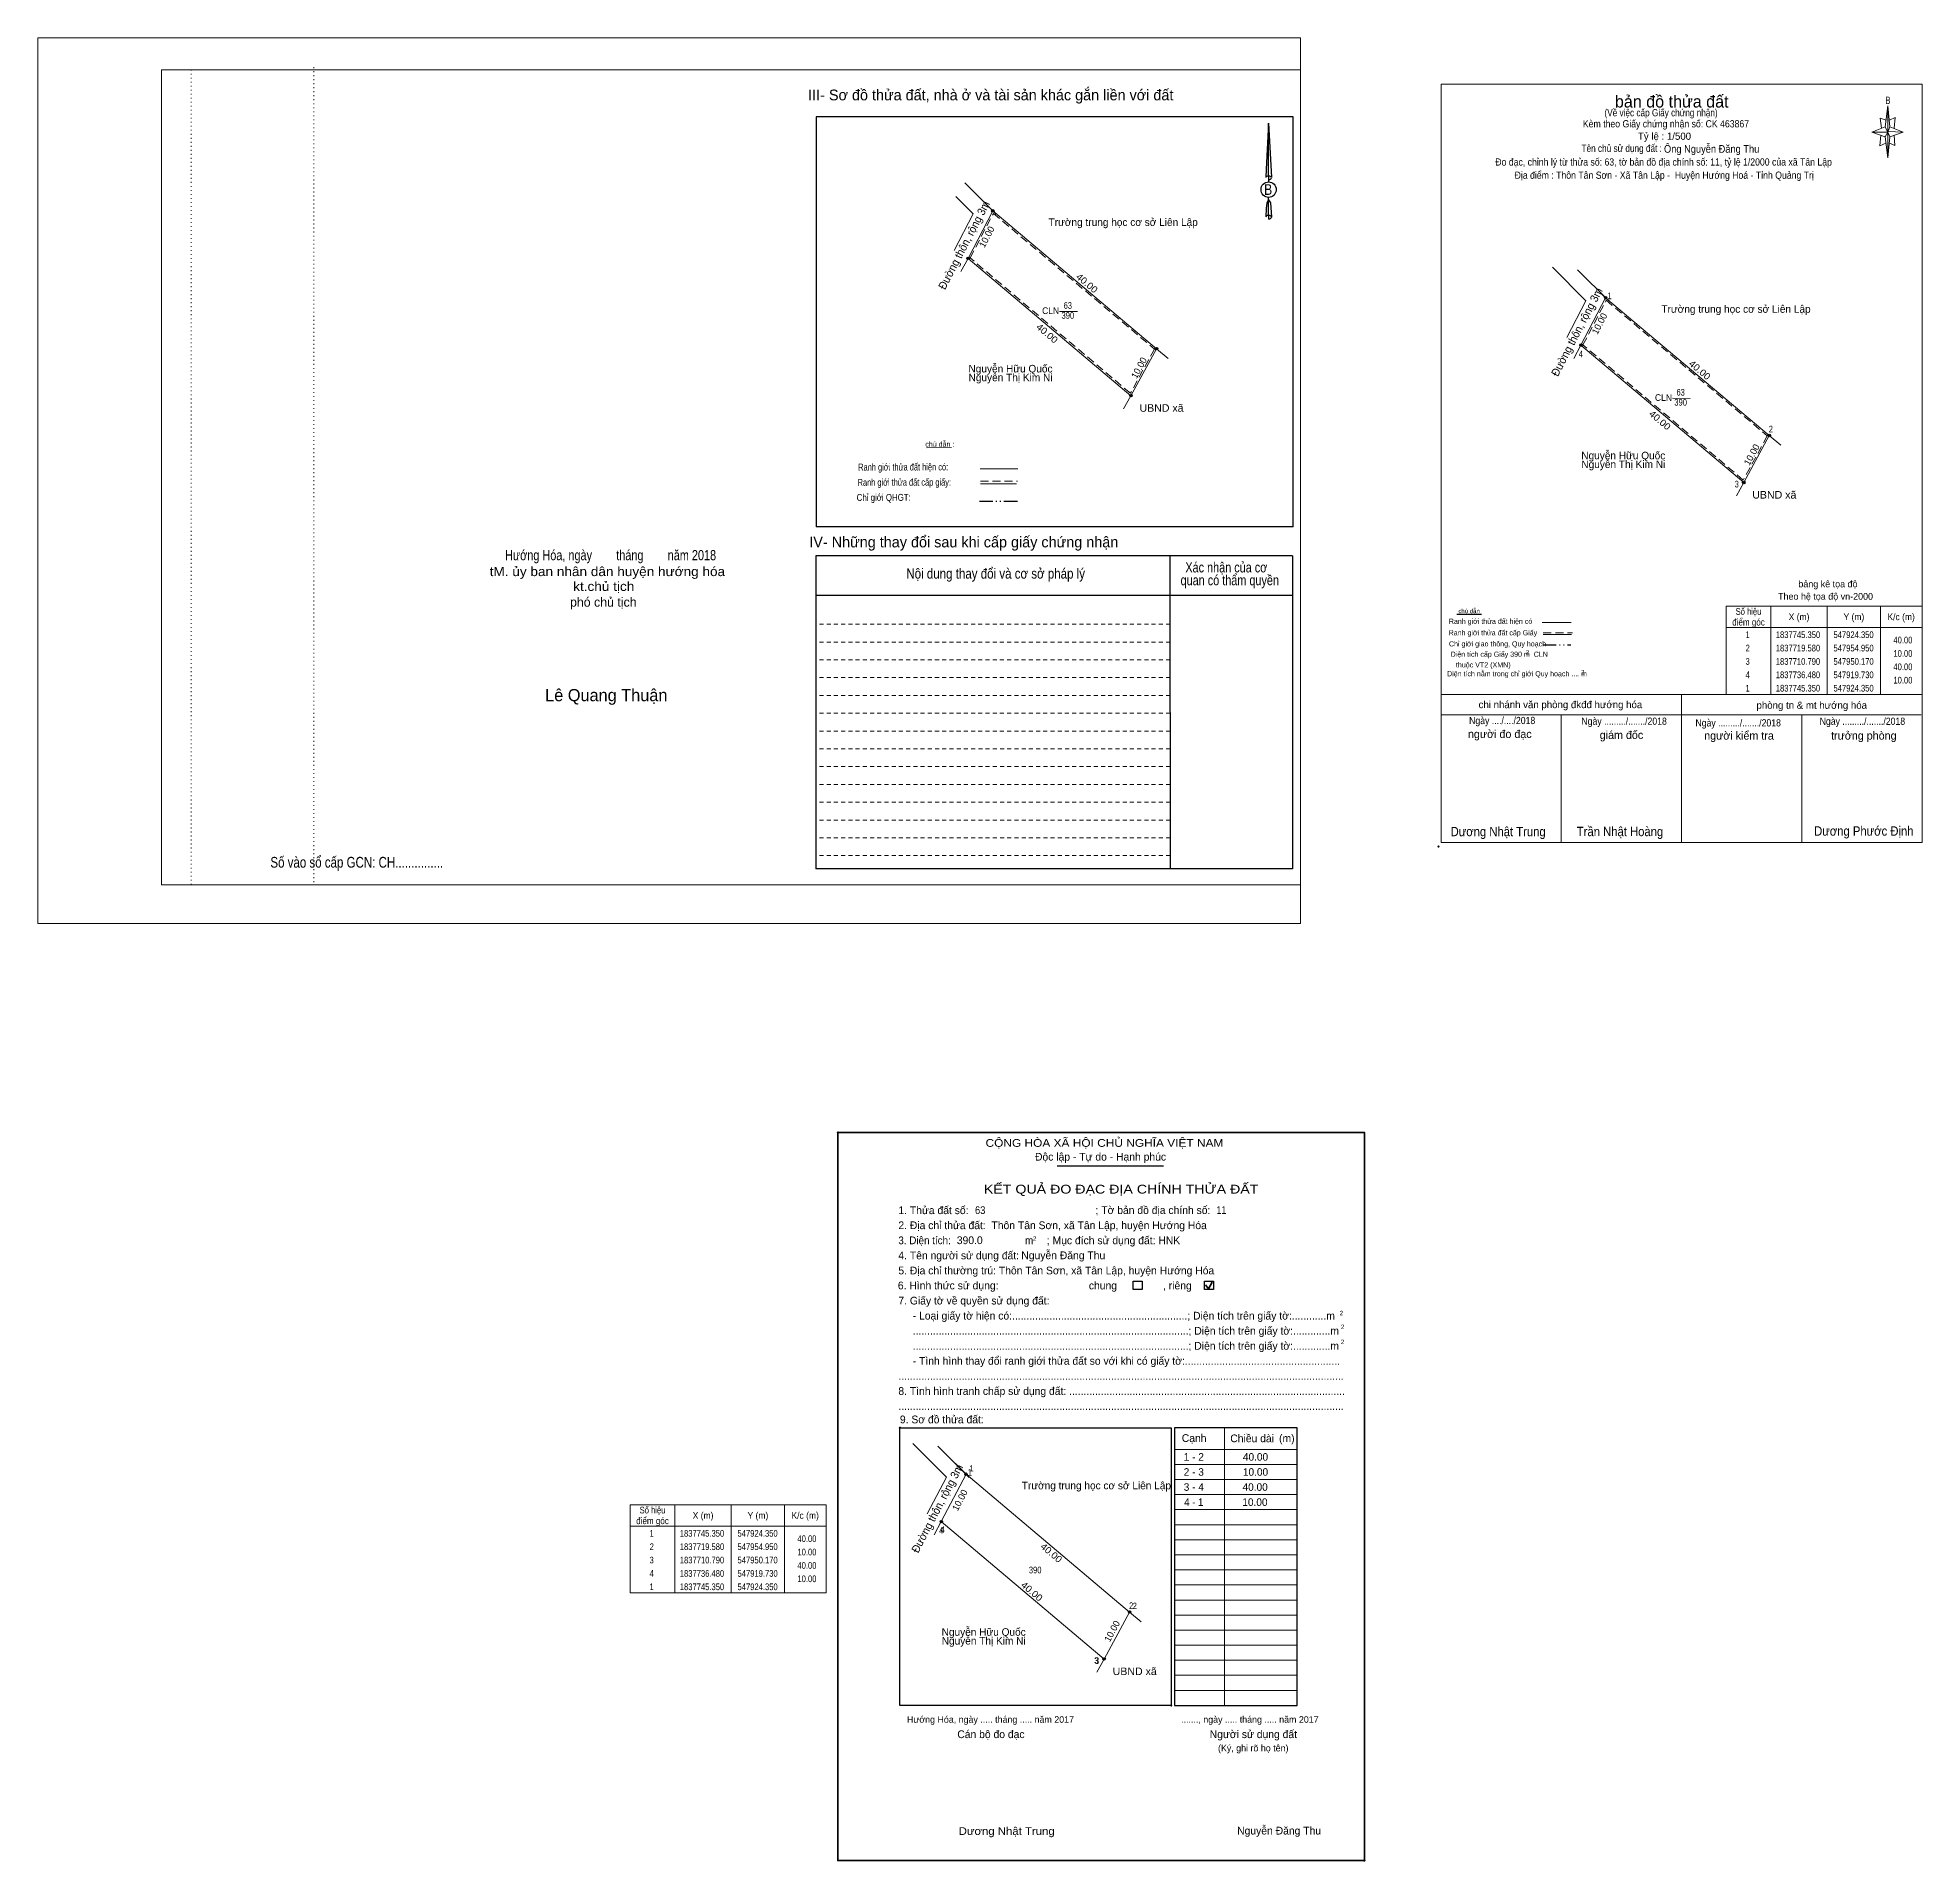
# Model space of a CAD drawing. Header units: metres. Extents: x 547751 to 548103, y 1837673 to 1838014.
import ezdxf
from ezdxf.enums import TextEntityAlignment as Align

# ---------------------------------------------------------------- set-up
doc = ezdxf.new("R2010")
doc.units = ezdxf.units.M
doc.header["$LTSCALE"] = 0.5
doc.header["$PDMODE"] = 32
doc.header["$PDSIZE"] = 0.25
for name, pattern in [('DASH_DOUBLE_DOT', [9.2, 5, -1.2, 0.3, -1.2, 0.3, -1.2]), ('DOTTED', [1.5, 0.3, -1.2]), ('MEDIUM_DASHED', [4.5, 3, -1.5]), ('SHORT_DASHED', [2.7, 1.5, -1.2])]:
    doc.linetypes.add(name, pattern=pattern)
for name, color, linetype, lineweight in [('1', 7, 'Continuous', 13), ('10', 7, 'Continuous', 13), ('11', 7, 'Continuous', 25), ('16', 7, 'Continuous', 25), ('18', 7, 'Continuous', 25), ('2', 7, 'Continuous', 35), ('27', 7, 'Continuous', 13), ('28', 7, 'SHORT_DASHED', 13), ('4', 7, 'Continuous', 13), ('5', 7, 'DASH_DOUBLE_DOT', 13), ('50', 7, 'Continuous', 25), ('55', 7, 'Continuous', 13), ('63', 7, 'Continuous', 13), ('7', 7, 'Continuous', 13)]:
    doc.layers.add(name, color=color, linetype=linetype, lineweight=lineweight)
for name, color, linetype in [('36', 7, 'Continuous'), ('48', 7, 'Continuous'), ('52', 7, 'Continuous'), ('6', 7, 'Continuous'), ('9', 7, 'Continuous')]:
    doc.layers.add(name, color=color, linetype=linetype)

msp = doc.modelspace()

# ---------------------------------------------------------------- hatches: boundary and pattern name
at = {"layer": '11'}
for points in [[(547924.5848, 1837745.35, 1), (547924.1152, 1837745.35, 1)], [(547919.9648, 1837736.48, 1), (547919.4952, 1837736.48, 1)], [(547955.1856, 1837719.5815, 1), (547954.716, 1837719.5815, 1)], [(547950.4048, 1837710.79, 1), (547949.9352, 1837710.79, 1)], [(547950.4048, 1837710.79, 1), (547949.9352, 1837710.79, 1)]]:
    msp.add_hatch(color=256, dxfattribs=at).paths.add_polyline_path(points)
at = {"layer": '4'}
for points in [[(547929.6048, 1837981.63, 1), (547929.1352, 1837981.63, 1)], [(547924.9848, 1837972.76, 1), (547924.5152, 1837972.76, 1)], [(548044.1948, 1837965.39, 1), (548043.7252, 1837965.39, 1)], [(547960.2056, 1837955.8615, 1), (547959.736, 1837955.8615, 1)], [(548039.5748, 1837956.52, 1), (548039.1052, 1837956.52, 1)], [(547955.4248, 1837947.07, 1), (547954.9552, 1837947.07, 1)], [(547955.4248, 1837947.07, 1), (547954.9552, 1837947.07, 1)], [(548074.7956, 1837939.6215, 1), (548074.326, 1837939.6215, 1)], [(548070.0148, 1837930.83, 1), (548069.5452, 1837930.83, 1)], [(548070.0148, 1837930.83, 1), (548069.5452, 1837930.83, 1)]]:
    msp.add_hatch(color=256, dxfattribs=at).paths.add_polyline_path(points)

# ---------------------------------------------------------------- linework, layer by layer
at = {"layer": '1', "linetype": 'DOTTED'}
for p, q in [((547802.42, 1838008.5), (547802.42, 1837856.03)), ((547779.44, 1838008.04), (547779.44, 1837855.59))]:
    msp.add_line(p, q, dxfattribs=at)
at = {"layer": '1'}
for p, q in [((547773.91, 1838008.04), (547986.89, 1838008.04)), ((547773.91, 1837855.59), (547773.91, 1838008.04)), ((547986.89, 1838008.04), (547986.89, 1837854.31)), ((547773.91, 1837855.59), (547986.89, 1837855.59)), ((547972.68, 1837754.06), (547972.68, 1837702.1)), ((547963.35, 1837750), (547979.12, 1837750)), ((547979.12, 1837750), (547986.29, 1837750)), ((547963.35, 1837747.18), (547979.12, 1837747.18)), ((547963.35, 1837744.37), (547979.12, 1837744.37)), ((547979.12, 1837747.18), (547986.29, 1837747.18)), ((547979.12, 1837744.37), (547986.29, 1837744.37)), ((547963.35, 1837741.55), (547979.12, 1837741.55)), ((547979.12, 1837741.55), (547986.29, 1837741.55)), ((547963.35, 1837738.73), (547979.12, 1837738.73)), ((547979.12, 1837738.73), (547986.29, 1837738.73)), ((547963.35, 1837735.91), (547979.12, 1837735.91)), ((547979.12, 1837735.91), (547986.29, 1837735.91)), ((547963.35, 1837733.09), (547979.12, 1837733.09)), ((547963.35, 1837730.28), (547979.12, 1837730.28)), ((547979.12, 1837733.09), (547986.29, 1837733.09)), ((547979.12, 1837730.28), (547986.29, 1837730.28)), ((547963.35, 1837727.46), (547979.12, 1837727.46)), ((547979.12, 1837727.46), (547986.29, 1837727.46)), ((547963.35, 1837724.64), (547979.12, 1837724.64)), ((547979.12, 1837724.64), (547986.29, 1837724.64)), ((547963.35, 1837721.82), (547979.12, 1837721.82)), ((547979.12, 1837721.82), (547986.29, 1837721.82)), ((547963.35, 1837719.01), (547979.12, 1837719.01)), ((547963.35, 1837716.19), (547979.12, 1837716.19)), ((547979.12, 1837719.01), (547986.29, 1837719.01)), ((547979.12, 1837716.19), (547986.29, 1837716.19)), ((547963.35, 1837713.37), (547979.12, 1837713.37)), ((547979.12, 1837713.37), (547986.29, 1837713.37)), ((547963.35, 1837710.55), (547979.12, 1837710.55)), ((547979.12, 1837710.55), (547986.29, 1837710.55)), ((547963.35, 1837707.74), (547979.12, 1837707.74)), ((547979.12, 1837707.74), (547986.29, 1837707.74)), ((547963.35, 1837704.92), (547979.12, 1837704.92)), ((547979.12, 1837704.92), (547986.29, 1837704.92))]:
    msp.add_line(p, q, dxfattribs=at)
at = {"layer": '1', "lineweight": 25}
for p, q in [((547941.38, 1837803.02), (547961.3, 1837803.02)), ((547986.29, 1837702.1), (547986.29, 1837754.06))]:
    msp.add_line(p, q, dxfattribs=at)
at = {"layer": '1', "lineweight": 35}
for p, q in [((547969.16, 1837780.76), (547969.72, 1837780.03)), ((547969.72, 1837780.03), (547970.4, 1837781.25))]:
    msp.add_line(p, q, dxfattribs=at)
at = {"layer": '1'}
for points in [[(547750.76, 1837848.35), (547986.89, 1837848.35), (547986.89, 1838014.03), (547750.76, 1838014.03)], [(547924.35, 1837745.35), (547954.95, 1837719.58), (547950.17, 1837710.79), (547919.73, 1837736.48)]]:
    msp.add_lwpolyline(points, close=True, dxfattribs=at)
msp.add_lwpolyline([(547782.54, 1838008.04), (547986.89, 1838008.04), (547986.89, 1837855.59), (547782.54, 1837855.59)], dxfattribs=at)
at = {"layer": '1', "lineweight": 25}
msp.add_lwpolyline([(547911.99, 1837754.04), (547962.69, 1837754.04), (547962.69, 1837702.1), (547911.99, 1837702.1)], close=True, dxfattribs=at)
msp.add_lwpolyline([(547986.29, 1837754.06), (547963.35, 1837754.06), (547963.35, 1837702.1), (547986.29, 1837702.1), (547986.29, 1837702.61)], dxfattribs=at)
at = {"layer": '1'}
for p in [(547900.38, 1837809.27), (547911.99, 1837754.04), (547962.69, 1837702.1), (547998.85, 1837673.08)]:
    msp.add_point(p, dxfattribs=at)
at = {"layer": '10'}
msp.add_line((547924.95, 1837744.75), (547919.11, 1837750.59), dxfattribs=at)
msp.add_lwpolyline([(547917.1, 1837737.93), (547920.67, 1837744.79), (547914.39, 1837751.07)], dxfattribs=at)
msp.add_lwpolyline([(547950.17, 1837710.79), (547919.73, 1837736.48), (547924.35, 1837745.35), (547954.95, 1837719.58)], close=True, dxfattribs=at)
at = {"layer": '11'}
for centre in [(547924.35, 1837745.35), (547919.73, 1837736.48), (547954.9508, 1837719.5815), (547950.17, 1837710.79), (547950.17, 1837710.79)]:
    msp.add_circle(centre, 0.2348, dxfattribs=at)
at = {"layer": '16'}
msp.add_line((548020.72, 1837906.16), (548016.1, 1837906.16), dxfattribs=at)
at = {"layer": '18'}
for p, q in [((547980.92, 1837998.05), (547981.48, 1837987.89)), ((547980.92, 1837998.05), (547981.48, 1837987.89)), ((547980.92, 1837998.05), (547981.48, 1837987.89)), ((547980.48, 1837989.44), (547980.42, 1837987.9)), ((547980.92, 1837988.17), (547980.92, 1837987.81)), ((547980.92, 1837987.81), (547980.92, 1837987.54)), ((547980.92, 1837987.54), (547980.92, 1837987.13)), ((547980.92, 1837987.54), (547980.92, 1837987.13)), ((547980.92, 1837987.54), (547980.92, 1837987.13)), ((547981.48, 1837987.89), (547981.48, 1837987.9)), ((547980.92, 1837983.7), (547980.92, 1837984.14)), ((547980.92, 1837983.7), (547980.92, 1837984.14)), ((547980.92, 1837983.7), (547980.92, 1837984.14)), ((547980.92, 1837983.7), (547981.31, 1837983.15)), ((547980.92, 1837983.7), (547981.31, 1837983.15)), ((547980.92, 1837983.7), (547981.31, 1837983.15)), ((547980.92, 1837980.81), (547980.92, 1837980.43)), ((547980.92, 1837980.43), (547980.92, 1837980.12)), ((547981.31, 1837983.15), (547981.48, 1837980.48)), ((547981.31, 1837983.15), (547981.48, 1837980.48)), ((547981.31, 1837983.15), (547981.48, 1837980.48)), ((547981.48, 1837980.48), (547981.48, 1837980.5))]:
    msp.add_line(p, q, dxfattribs=at)
for points in [[(547980.92, 1837988.17), (547980.92, 1837998.05), (547980.48, 1837989.44)], [(547980.92, 1837980.81), (547980.92, 1837983.7), (547980.59, 1837983.15), (547980.48, 1837982.06), (547980.42, 1837980.5)]]:
    msp.add_lwpolyline(points, dxfattribs=at)
for centre, start_param, end_param in [((547980.9392, 1837987.8382), 1.57079633, 3.07445202), ((547980.9392, 1837987.8382), 0.06714063, 1.57079633), ((547980.9392, 1837987.8382), 4.71238898, 6.28318531), ((547980.9392, 1837980.4502), 2.49106941, 3.07427841), ((547980.9392, 1837980.4502), 1.57079633, 2.49106941), ((547980.9392, 1837980.4502), 0.06714063, 1.57079633), ((547980.9392, 1837980.4502), 4.71238898, 6.28318531)]:
    msp.add_ellipse(centre, major_axis=(0.5219, 0), ratio=0.655448, start_param=start_param, end_param=end_param, dxfattribs=at)
msp.add_ellipse((547980.9387, 1837985.6077), major_axis=(0, 1.4475), ratio=0.983453, dxfattribs=at)
at = {"layer": '2'}
msp.add_lwpolyline([(547900.38, 1837809.27), (547998.85, 1837809.27), (547998.85, 1837673.08), (547900.38, 1837673.08)], close=True, dxfattribs=at)
at = {"layer": '27'}
for p, q in [((547924.35, 1837745.35), (547922.36, 1837747.34)), ((547919.73, 1837736.48), (547918.37, 1837734.01)), ((547954.95, 1837719.58), (547957.11, 1837717.77)), ((547950.17, 1837710.79), (547948.79, 1837708.33))]:
    msp.add_line(p, q, dxfattribs=at)
at = {"layer": '28', "linetype": 'Continuous', "lineweight": 25}
for p, q in [((547985.5, 1837922.57), (547896.3, 1837922.57)), ((547962.48, 1837917.14), (547962.51, 1837858.58)), ((547985.42, 1837917.14), (547985.38, 1837858.58)), ((547985.38, 1837909.71), (547896.24, 1837909.71)), ((547985.38, 1837858.58), (547896.24, 1837858.58))]:
    msp.add_line(p, q, dxfattribs=at)
at = {"layer": '28'}
for p, q in [((547962.5, 1837904.32), (547896.24, 1837904.32)), ((547962.5, 1837901), (547896.24, 1837901)), ((547962.5, 1837897.65), (547896.24, 1837897.65)), ((547962.5, 1837894.34), (547896.24, 1837894.34)), ((547962.5, 1837891.01), (547896.24, 1837891.01)), ((547962.5, 1837887.68), (547896.24, 1837887.68)), ((547962.5, 1837884.31), (547896.24, 1837884.31)), ((547962.51, 1837881), (547896.24, 1837881)), ((547962.51, 1837877.7), (547896.24, 1837877.7)), ((547962.51, 1837874.38), (547896.24, 1837874.38)), ((547962.51, 1837871.03), (547896.24, 1837871.03)), ((547962.51, 1837867.69), (547896.24, 1837867.69)), ((547962.51, 1837864.39), (547896.24, 1837864.39)), ((547962.51, 1837861.07), (547896.24, 1837861.07))]:
    msp.add_line(p, q, dxfattribs=at)
at = {"layer": '28', "linetype": 'Continuous', "lineweight": 25}
for points in [[(547985.5, 1837922.57), (547985.5, 1837999.24), (547896.3, 1837999.24), (547896.3, 1837922.57)], [(547985.42, 1837917.14), (547896.24, 1837917.14), (547896.24, 1837858.58)]]:
    msp.add_lwpolyline(points, dxfattribs=at)
at = {"layer": '4'}
for p, q in [((547929.97, 1837981.03), (547924.13, 1837986.87)), ((547929.37, 1837981.63), (547927.38, 1837983.62)), ((547924.75, 1837972.76), (547923.39, 1837970.29)), ((548044.56, 1837964.79), (548038.72, 1837970.63)), ((548043.96, 1837965.39), (548041.97, 1837967.38)), ((547941.85, 1837962.84), (547945.17, 1837962.8)), ((547959.97, 1837955.86), (547962.13, 1837954.05)), ((548039.34, 1837956.52), (548037.98, 1837954.05)), ((547955.19, 1837947.07), (547953.81, 1837944.61)), ((548056.44, 1837946.6), (548059.76, 1837946.56)), ((548074.56, 1837939.62), (548076.72, 1837937.81)), ((548069.78, 1837930.83), (548068.4, 1837928.37))]:
    msp.add_line(p, q, dxfattribs=at)
for points in [[(547922.12, 1837974.21), (547925.69, 1837981.07), (547922.46, 1837984.3)], [(548036.71, 1837957.97), (548040.28, 1837964.83), (548034, 1837971.11)]]:
    msp.add_lwpolyline(points, dxfattribs=at)
for points in [[(547955.19, 1837947.07), (547924.75, 1837972.76), (547929.37, 1837981.63), (547959.97, 1837955.86)], [(548069.78, 1837930.83), (548039.34, 1837956.52), (548043.96, 1837965.39), (548074.56, 1837939.62)]]:
    msp.add_lwpolyline(points, close=True, dxfattribs=at)
at = {"layer": '4', "linetype": 'MEDIUM_DASHED'}
for points in [[(547955.1, 1837947.54), (547925.13, 1837972.83), (547929.46, 1837981.16), (547959.59, 1837955.79)], [(548069.69, 1837931.3), (548039.72, 1837956.59), (548044.05, 1837964.92), (548074.18, 1837939.55)]]:
    msp.add_lwpolyline(points, close=True, dxfattribs=at)
at = {"layer": '4', "lineweight": 25}
for centre in [(547929.37, 1837981.63), (547924.75, 1837972.76), (548043.96, 1837965.39), (547959.9708, 1837955.8615), (548039.34, 1837956.52), (547955.19, 1837947.07), (547955.19, 1837947.07), (548074.5608, 1837939.6215), (548069.78, 1837930.83), (548069.78, 1837930.83)]:
    msp.add_circle(centre, 0.2348, dxfattribs=at)
at = {"layer": '5', "lineweight": 25}
for p, q in [((547926.85, 1837927.36), (547934.04, 1837927.36)), ((548032.2, 1837900.46), (548037.44, 1837900.46))]:
    msp.add_line(p, q, dxfattribs=at)
at = {"layer": '5', "linetype": 'Continuous'}
for p, q in [((548032.1, 1837904.67), (548037.48, 1837904.67)), ((548032.3, 1837902.43), (548037.57, 1837902.43))]:
    msp.add_line(p, q, dxfattribs=at)
at = {"layer": '5', "linetype": 'MEDIUM_DASHED'}
msp.add_line((548032.3, 1837902.75), (548037.74, 1837902.75), dxfattribs=at)
at = {"layer": '50'}
for points in [[(547955.63, 1837781.49), (547957.32, 1837781.49), (547957.32, 1837779.91), (547955.63, 1837779.91)], [(547968.94, 1837781.49), (547970.63, 1837781.49), (547970.63, 1837779.91), (547968.94, 1837779.91)]]:
    msp.add_lwpolyline(points, close=True, dxfattribs=at)
at = {"layer": '55'}
for p, q in [((547927.02, 1837933.4), (547934.04, 1837933.4)), ((547927.07, 1837930.58), (547933.8, 1837930.58)), ((547927.07, 1837930.58), (547933.8, 1837930.58))]:
    msp.add_line(p, q, dxfattribs=at)
at = {"layer": '55', "linetype": 'MEDIUM_DASHED'}
msp.add_line((547927.06, 1837931.06), (547933.95, 1837931.06), dxfattribs=at)
at = {"layer": '63'}
for p, q in [((548074.87, 1837907.71), (548074.87, 1837891.21)), ((548085.37, 1837907.71), (548085.37, 1837891.21)), ((548095.37, 1837907.71), (548095.37, 1837891.21)), ((548066.47, 1837903.71), (548103.17, 1837903.71)), ((547869.93, 1837739.64), (547869.93, 1837723.14)), ((547880.43, 1837739.64), (547880.43, 1837723.14)), ((547890.43, 1837739.64), (547890.43, 1837723.14)), ((547861.53, 1837735.64), (547898.23, 1837735.64))]:
    msp.add_line(p, q, dxfattribs=at)
for points in [[(548066.47, 1837907.71), (548103.17, 1837907.71), (548103.17, 1837891.21), (548066.47, 1837891.21)], [(547861.53, 1837739.64), (547898.23, 1837739.64), (547898.23, 1837723.14), (547861.53, 1837723.14)]]:
    msp.add_lwpolyline(points, close=True, dxfattribs=at)
at = {"layer": '7'}
for p, q in [((548096.22, 1837997.38), (548096.72, 1838001.28)), ((548096.22, 1837995.48), (548093.72, 1837996.38)), ((548097.12, 1837995.48), (548096.72, 1837991.58)), ((548097.12, 1837997.38), (548099.62, 1837996.38)), ((548097.92, 1837995.78), (548098.02, 1837993.88)), ((548098.02, 1837993.88), (548097.02, 1837994.28)), ((547916.96, 1837937.34), (547921.62, 1837937.41)), ((548013.17, 1837891.21), (548103.17, 1837891.21)), ((548013.17, 1837891.21), (548103.17, 1837891.21)), ((548013.17, 1837891.21), (548103.17, 1837891.21)), ((548058.17, 1837863.51), (548058.17, 1837891.21)), ((548013.17, 1837887.41), (548102.97, 1837887.41)), ((548035.67, 1837863.51), (548035.67, 1837887.41)), ((548080.67, 1837863.51), (548080.67, 1837887.41)), ((548103.17, 1837863.51), (548013.17, 1837863.51))]:
    msp.add_line(p, q, dxfattribs=at)
for points in [[(548013.17, 1838005.31), (548103.17, 1838005.31), (548103.17, 1837863.51), (548013.17, 1837863.51)], [(548096.72, 1838001.28), (548097.12, 1837997.38), (548096.72, 1837996.38)], [(548096.72, 1837996.38), (548093.72, 1837996.38), (548096.22, 1837997.38), (548097.12, 1837995.48), (548099.62, 1837996.38), (548096.72, 1837996.48)], [(548096.72, 1837996.38), (548096.72, 1837991.58), (548096.22, 1837995.48)]]:
    msp.add_lwpolyline(points, close=True, dxfattribs=at)
for points in [[(548096.42, 1837998.58), (548095.32, 1837998.98), (548095.52, 1837997.08)], [(548097.02, 1837998.58), (548098.12, 1837999.08), (548097.92, 1837997.08)], [(548096.72, 1837996.38), (548096.22, 1837997.38), (548093.72, 1837996.38)], [(548095.42, 1837995.78), (548095.22, 1837993.78), (548096.32, 1837994.28)], [(548096.72, 1837996.38), (548097.12, 1837995.48), (548099.62, 1837996.38)]]:
    msp.add_lwpolyline(points, dxfattribs=at)
msp.add_point((548012.7, 1837862.73), dxfattribs=at)

# ---------------------------------------------------------------- texts
at = {"layer": '1'}
for s, height, width, p in [('CỘNG HÒA XÃ HỘI CHỦ NGHĨA VIỆT NAM', 1.446, 1.15, (547928, 1837806.59)), ('3. Diện tích:', 1.446, 0.95, (547911.7, 1837788.37)), ('m', 1.446, 0.95, (547935.39, 1837788.37)), ('2', 0.8264, 0.9, (547936.88, 1837789.03)), ('2', 0.8264, 0.9, (547994.23, 1837775.09)), ('2', 0.8264, 0.95, (547994.45, 1837772.51)), ('2', 0.8264, 0.95, (547994.45, 1837769.69)), ('Dương Nhật Trung', 1.446, 1.1, (547922.98, 1837677.89))]:
    msp.add_text(s, height=height, dxfattribs=dict(at, width=width)).set_placement(p)
for s, height, p in [('Độc lập - Tự do - Hạnh phúc', 1.446, (547937.25, 1837804.01)), ('1. Thửa đất số:', 1.446, (547911.7, 1837794)), ('; Tờ bản đồ địa chính số:', 1.446, (547948.57, 1837794.02)), ('2. Địa chỉ thửa đất:', 1.446, (547911.7, 1837791.19)), ('; Mục đích sử dụng đất: HNK', 1.446, (547939.46, 1837788.37)), ('4. Tên người sử dụng đất:', 1.446, (547911.7, 1837785.55)), ('5. Địa chỉ thường trú: Thôn Tân Sơn, xã Tân Lập, huyện Hướng Hóa', 1.446, (547911.7, 1837782.73)), ('chung                , riêng', 1.446, (547947.32, 1837779.92)), ('7. Giấy tờ về quyền sử dụng đất:', 1.446, (547911.7, 1837777.1)), ('     - Loại giấy tờ hiện có:.............................................................; Diện tích trên giấy tờ:............m', 1.446, (547911.7, 1837774.28)), ('     ................................................................................................; Diện tích trên giấy tờ:.............m', 1.446, (547911.7, 1837771.46)), ('     ................................................................................................; Diện tích trên giấy tờ:.............m', 1.446, (547911.7, 1837768.64)), ('     - Tình hình thay đổi ranh giới thửa đất so với khi có giấy tờ:......................................................', 1.446, (547911.7, 1837765.83)), ('8. Tình hình tranh chấp sử dụng đất: ................................................................................................', 1.446, (547911.7, 1837760.19)), ('...........................................................................................................................................................', 1.446, (547911.7, 1837763.01)), ('...........................................................................................................................................................', 1.446, (547911.7, 1837757.37)), ('9. Sơ đồ thửa đất:', 1.446, (547911.99, 1837754.88)), ('Cạnh', 1.446, (547964.7, 1837751.39)), ('Chiều dài', 1.446, (547973.77, 1837751.34)), ('(m)', 1.446, (547982.89, 1837751.36)), ('Hướng Hóa, ngày ..... tháng ..... năm 2017', 1.24, (547913.31, 1837698.86)), ('......., ngày ..... tháng ..... năm 2017', 1.24, (547964.57, 1837698.86)), ('Cán bộ đo đạc', 1.446, (547922.72, 1837696)), ('Người sử dụng đất', 1.446, (547969.92, 1837696)), ('(Ký, ghi rõ họ tên)', 1.24, (547971.47, 1837693.51))]:
    msp.add_text(s, height=height, dxfattribs=at).set_placement(p)
for s, height, width, p in [('KẾT QUẢ ĐO ĐẠC ĐỊA CHÍNH THỬA ĐẤT', 1.653, 1.2, (547953.36, 1837797.84)), ('390', 1.25, 0.85, (547937.28, 1837726.82))]:
    msp.add_text(s, height=height, dxfattribs=dict(at, width=width)).set_placement(p, align=Align.CENTER)
at = {"layer": '10', "width": 0.95}
msp.add_text('Đường thôn, rộng 3m', height=1.5, rotation=62.487, dxfattribs=at).set_placement((547915.4, 1837730.49))
at = {"layer": '16', "width": 0.8}
for p in [(548029.33, 1837898.67), (548039.67, 1837894.97)]:
    msp.add_text('2', height=0.8, dxfattribs=at).set_placement(p, align=Align.CENTER)
at = {"layer": '18'}
for s, height, width, p in [('B', 1.988, 0.85, (547980.855, 1837984.63)), ('Hướng Hóa, ngày        tháng        năm 2018', 1.903, 0.8, (547857.88, 1837916.3)), ('tM. ủy ban nhân dân huyện hướng hóa', 1.726, 1.1, (547857.29, 1837913.33)), ('kt.chủ tịch', 1.726, 1.1, (547856.605, 1837910.55)), ('Số vào sổ cấp GCN: CH...............', 2.013, 0.8, (547810.43, 1837858.8))]:
    msp.add_text(s, height=height, dxfattribs=dict(at, width=width)).set_placement(p, align=Align.CENTER)
for s, height, p in [('phó chủ tịch', 1.726, (547856.525, 1837907.61)), ('Lê Quang Thuận', 2.278, (547857.085, 1837889.93))]:
    msp.add_text(s, height=height, dxfattribs=at).set_placement(p, align=Align.CENTER)
at = {"layer": '28'}
for s, p in [('III- Sơ đồ thửa đất, nhà ở và tài sản khác gắn liền với đất', (547928.98, 1838002.31)), ('IV- Những thay đổi sau khi cấp giấy chứng nhận', (547923.935, 1837918.7))]:
    msp.add_text(s, height=2.013, dxfattribs=at).set_placement(p, align=Align.CENTER)
for s, width, p in [('Nội dung thay đổi và cơ sở pháp lý', 0.85, (547929.895, 1837912.86)), (' quan có thẩm quyền', 0.8, (547973.39, 1837911.62)), ('Xác nhận của cơ', 0.8, (547973.03, 1837914.02))]:
    msp.add_text(s, height=1.898, dxfattribs=dict(at, width=width)).set_placement(p, align=Align.CENTER)
at = {"layer": '36'}
for s, p in [('Trường trung học cơ sở Liên Lập', (547948.73, 1837742.54)), ('Nguyễn Hữu Quốc', (547927.655, 1837715.14)), ('Nguyễn Thị Kim Ni', (547927.66, 1837713.5))]:
    msp.add_text(s, height=1.409, dxfattribs=at).set_placement(p, align=Align.CENTER)
at = {"layer": '36', "width": 1.05}
msp.add_text('UBND xã', height=1.409, dxfattribs=at).set_placement((547955.895, 1837707.79), align=Align.CENTER)
at = {"layer": '4', "width": 0.95}
for p in [(547920.42, 1837966.77), (548035.01, 1837950.53)]:
    msp.add_text('Đường thôn, rộng 3m', height=1.5, rotation=62.487, dxfattribs=at).set_placement(p)
at = {"layer": '4'}
for s, p in [('Trường trung học cơ sở Liên Lập', (547953.745, 1837978.82)), ('Trường trung học cơ sở Liên Lập', (548068.335, 1837962.58)), ('Nguyễn Hữu Quốc', (547932.67, 1837951.42)), ('Nguyễn Thị Kim Ni', (547932.675, 1837949.78)), ('Nguyễn Hữu Quốc', (548047.26, 1837935.18)), ('Nguyễn Thị Kim Ni', (548047.265, 1837933.54))]:
    msp.add_text(s, height=1.409, dxfattribs=at).set_placement(p, align=Align.CENTER)
for rotation, p in [(62.487, (547928.7777, 1837976.4963)), (62.487, (548043.3677, 1837960.2563)), (61.463, (547957.2386, 1837951.9815)), (61.463, (548071.8286, 1837935.7415))]:
    msp.add_text('10.00', height=1.25, rotation=rotation, dxfattribs=at).set_placement(p, align=Align.CENTER)
at = {"layer": '4', "width": 1.1}
for rotation, p in [(319.897, (547946.5624, 1837967.6305)), (319.837, (547939.1119, 1837958.2477)), (319.897, (548061.1524, 1837951.3905)), (319.837, (548053.7019, 1837942.0077))]:
    msp.add_text('40.00', height=1.25, rotation=rotation, dxfattribs=at).set_placement(p, align=Align.CENTER)
at = {"layer": '4'}
for s, width, p in [(' 1', 0.75, (548045.06, 1837965.12)), (' 4', 0.85, (548039.73, 1837954.27)), (' 2', 0.85, (548075.24, 1837940.19)), (' 3', 0.8, (548068.86, 1837929.91))]:
    msp.add_text(s, height=1.25, dxfattribs=dict(at, width=width)).set_placement(p, align=Align.RIGHT)
for s, height, width, p in [('CLN', 1.25, 0.95, (547940.175, 1837962.34)), ('390', 1.25, 0.85, (547943.39, 1837961.46)), ('63', 1.25, 0.8, (547943.39, 1837963.33)), ('UBND xã', 1.409, 1.05, (547960.91, 1837944.07)), ('CLN', 1.25, 0.95, (548054.765, 1837946.1)), ('390', 1.25, 0.85, (548057.98, 1837945.22)), ('63', 1.25, 0.8, (548057.98, 1837947.09)), ('UBND xã', 1.409, 1.05, (548075.5, 1837927.83))]:
    msp.add_text(s, height=height, dxfattribs=dict(at, width=width)).set_placement(p, align=Align.CENTER)
at = {"layer": '48'}
msp.add_text('6. Hình thức sử dụng:', height=1.446, dxfattribs=at).set_placement((547911.61, 1837779.93))
at = {"layer": '5'}
for s, height, width, p in [('chú dẫn', 0.7999, 1.05, (548018.42, 1837906.4)), ('Ranh giới thửa đất cấp Giấy', 0.96, 0.9, (548022.88, 1837902.25)), ('Ranh giới thửa đất hiện có ', 0.96, 0.9, (548022.625, 1837904.4)), ('Chỉ giới giao thông, Quy hoạch', 0.96, 0.9, (548023.74, 1837900.18)), ('Diện tích cấp Giấy 390 m  CLN', 0.96, 0.9, (548024.06, 1837898.24)), ('Diện tích nằm trong chỉ giới Quy hoạch .... m', 0.96, 0.9, (548027.385, 1837894.59)), ('thuộc VT2 (XMN)', 0.96, 0.95, (548021.075, 1837896.25))]:
    msp.add_text(s, height=height, dxfattribs=dict(at, width=width)).set_placement(p, align=Align.CENTER)
at = {"layer": '52'}
for s, p in [('1 - 2', (547966.945, 1837747.89)), ('40.00', (547978.485, 1837747.89)), ('2 - 3', (547966.945, 1837745.07)), ('10.00', (547978.485, 1837745.07)), ('3 - 4', (547966.945, 1837742.25)), ('40.00', (547978.415, 1837742.25)), ('10.00', (547978.375, 1837739.43))]:
    msp.add_text(s, height=1.409, dxfattribs=at).set_placement(p, align=Align.CENTER)
at = {"layer": '52', "width": 0.95}
msp.add_text('4 - 1', height=1.409, dxfattribs=at).set_placement((547966.945, 1837739.43), align=Align.CENTER)
at = {"layer": '55'}
for s, height, width, p in [('Ranh giới thửa đất hiện có:', 1.299, 0.8, (547912.6035, 1837933.0802)), ('Ranh giới thửa đất cấp giấy:', 1.294, 0.8, (547912.8135, 1837930.2309)), ('Chỉ giới QHGT:', 1.294, 0.85, (547908.9635, 1837927.402))]:
    msp.add_text(s, height=height, rotation=0.135, dxfattribs=dict(at, width=width)).set_placement(p, align=Align.CENTER)
at = {"layer": '6'}
for s, width, p in [('63', 0.9, (547926.03, 1837794.02)), ('11', 0.85, (547971.19, 1837794.04))]:
    msp.add_text(s, height=1.446, dxfattribs=dict(at, width=width)).set_placement(p)
for s, p in [('Thôn Tân Sơn, xã Tân Lập, huyện Hướng Hóa', (547929.11, 1837791.19)), ('390.0', (547922.63, 1837788.39)), ('Nguyễn Đăng Thu', (547934.69, 1837785.57)), ('Nguyễn Đăng Thu', (547975.05, 1837677.97))]:
    msp.add_text(s, height=1.446, dxfattribs=at).set_placement(p)
at = {"layer": '63'}
for s, width, p in [('Số hiệu', 0.85, (548070.67, 1837906.09)), ('X (m)', 0.95, (548080.12, 1837905.09)), ('Y (m)', 0.95, (548090.375, 1837905.09)), ('K/c (m)', 0.95, (548099.215, 1837905.09)), ('điểm góc', 0.9, (548070.67, 1837904.09)), (' 1', 0.75, (548070.32, 1837901.74)), ('1837745.350', 0.85, (548079.92, 1837901.74)), ('547924.350', 0.85, (548090.32, 1837901.74)), (' 2', 0.85, (548070.325, 1837899.24)), ('1837719.580', 0.85, (548079.92, 1837899.24)), ('547954.950', 0.85, (548090.32, 1837899.24)), (' 3', 0.8, (548070.315, 1837896.74)), ('1837710.790', 0.85, (548079.92, 1837896.74)), ('547950.170', 0.85, (548090.32, 1837896.74)), (' 4', 0.85, (548070.32, 1837894.24)), (' 1', 0.75, (548070.32, 1837891.74)), ('1837736.480', 0.85, (548079.92, 1837894.24)), ('1837745.350', 0.85, (548079.92, 1837891.74)), ('547919.730', 0.85, (548090.32, 1837894.24)), ('547924.350', 0.85, (548090.32, 1837891.74)), ('điểm góc', 0.9, (547865.73, 1837736.02)), ('Số hiệu', 0.85, (547865.73, 1837738.02)), ('X (m)', 0.95, (547875.18, 1837737.02)), ('Y (m)', 0.95, (547885.435, 1837737.02)), ('K/c (m)', 0.95, (547894.275, 1837737.02)), (' 1', 0.75, (547865.38, 1837733.67)), ('1837745.350', 0.85, (547874.98, 1837733.67)), ('547924.350', 0.85, (547885.38, 1837733.67)), (' 2', 0.85, (547865.385, 1837731.17)), ('1837719.580', 0.85, (547874.98, 1837731.17)), ('547954.950', 0.85, (547885.38, 1837731.17)), (' 4', 0.85, (547865.38, 1837726.17)), (' 3', 0.8, (547865.375, 1837728.67)), ('1837710.790', 0.85, (547874.98, 1837728.67)), ('1837736.480', 0.85, (547874.98, 1837726.17)), ('547950.170', 0.85, (547885.38, 1837728.67)), ('547919.730', 0.85, (547885.38, 1837726.17)), (' 1', 0.75, (547865.38, 1837723.67)), ('1837745.350', 0.85, (547874.98, 1837723.67)), ('547924.350', 0.85, (547885.38, 1837723.67))]:
    msp.add_text(s, height=1.25, dxfattribs=dict(at, width=width)).set_placement(p, align=Align.CENTER)
for s, width, p in [('40.00', 0.85, (548101.32, 1837900.74)), ('10.00', 0.85, (548101.32, 1837898.24)), ('40.00', 0.85, (548101.32, 1837895.74)), ('10.00', 0.85, (548101.32, 1837893.24)), (' 1', 0.75, (547925.45, 1837745.08)), ('40.00', 0.85, (547896.38, 1837732.67)), (' 4', 0.85, (547920.12, 1837734.23)), ('10.00', 0.85, (547896.38, 1837730.17)), ('40.00', 0.85, (547896.38, 1837727.67)), ('10.00', 0.85, (547896.38, 1837725.17)), (' 2', 0.85, (547955.63, 1837720.15)), (' 3', 0.8, (547949.25, 1837709.87))]:
    msp.add_text(s, height=1.25, dxfattribs=dict(at, width=width)).set_placement(p, align=Align.RIGHT)
for rotation, p in [(62.487, (547923.7577, 1837740.2163)), (61.463, (547952.2186, 1837715.7014))]:
    msp.add_text('10.00', height=1.25, rotation=rotation, dxfattribs=at).set_placement(p, align=Align.CENTER)
at = {"layer": '63', "width": 1.1}
for rotation, p in [(319.897, (547939.9024, 1837730.1705)), (319.837, (547936.2619, 1837722.9577))]:
    msp.add_text('40.00', height=1.25, rotation=rotation, dxfattribs=at).set_placement(p, align=Align.CENTER)
at = {"layer": '7'}
for s, height, p in [('bản đồ thửa đất', 2.25, (548056.315, 1838000.97)), ('Tỷ lệ : 1/500', 1.35, (548054.965, 1837994.93)), ('Theo hệ tọa độ vn-2000', 1.25, (548085.075, 1837908.91)), ('bảng kê tọa độ', 1.25, (548085.525, 1837911.23)), ('chi nhánh văn phòng đkđđ hướng hóa', 1.35, (548035.5, 1837888.63)), ('phòng tn & mt hướng hóa', 1.35, (548082.495, 1837888.51)), ('người đo đạc', 1.5, (548024.165, 1837883.05)), ('giám đốc', 1.5, (548046.915, 1837882.87)), ('người kiểm tra', 1.5, (548068.895, 1837882.75)), ('trưởng phòng', 1.5, (548092.235, 1837882.75))]:
    msp.add_text(s, height=height, dxfattribs=at).set_placement(p, align=Align.CENTER)
for s, height, width, p in [('B', 1.378, 0.75, (548096.755, 1838001.63)), ('Kèm theo Giấy chứng nhận số: CK 463867', 1.35, 0.9, (548055.24, 1837997.25)), ('(Về việc cấp Giấy chứng nhận)', 1.35, 0.85, (548054.32, 1837999.33)), ('Đo đạc, chỉnh lý từ thửa số: 63, tờ bản đồ địa chính số: 11, tỷ lệ 1/2000 của xã Tân Lập', 1.35, 0.9, (548054.795, 1837990.11)), ('Tên chủ sử dụng đất :', 1.35, 0.85, (548046.965, 1837992.67)), ('Địa điểm : Thôn Tân Sơn - Xã Tân Lập -  Huyện Hướng Hoá - Tỉnh Quảng Trị ', 1.35, 0.9, (548055.135, 1837987.64)), ('Ngày ..../..../2018', 1.35, 0.9, (548024.61, 1837885.65)), ('Ngày ........./......./2018', 1.35, 0.9, (548047.41, 1837885.52)), ('Ngày ........./......./2018', 1.35, 0.9, (548068.74, 1837885.21)), ('Ngày ........./......./2018', 1.35, 0.9, (548091.97, 1837885.51)), ('Dương Nhật Trung', 1.75, 0.9, (548023.85, 1837864.68)), ('Trần Nhật Hoàng', 1.75, 0.9, (548046.645, 1837864.69)), ('Dương Phước Định', 1.75, 0.9, (548092.235, 1837864.78))]:
    msp.add_text(s, height=height, dxfattribs=dict(at, width=width)).set_placement(p, align=Align.CENTER)
at = {"layer": '7', "width": 0.9}
msp.add_text('Ông Nguyễn Đăng Thu', height=1.44, dxfattribs=at).set_placement((548054.87, 1837992.51))
at = {"layer": '7'}
msp.add_text('chú dẫn :', height=0.9566, rotation=359.974, dxfattribs=at).set_placement((547919.4448, 1837937.5287), align=Align.CENTER)
at = {"layer": '9'}
for s, width, p in [('1', 0.75, (547925.37, 1837745.87)), ('4', 0.95, (547920.01, 1837734.42)), ('2', 0.9, (547955.92, 1837720.14)), ('3', 0.85, (547948.695, 1837709.93))]:
    msp.add_text(s, height=1.174, dxfattribs=dict(at, width=width)).set_placement(p, align=Align.CENTER)

doc.saveas('drawing.dxf')
